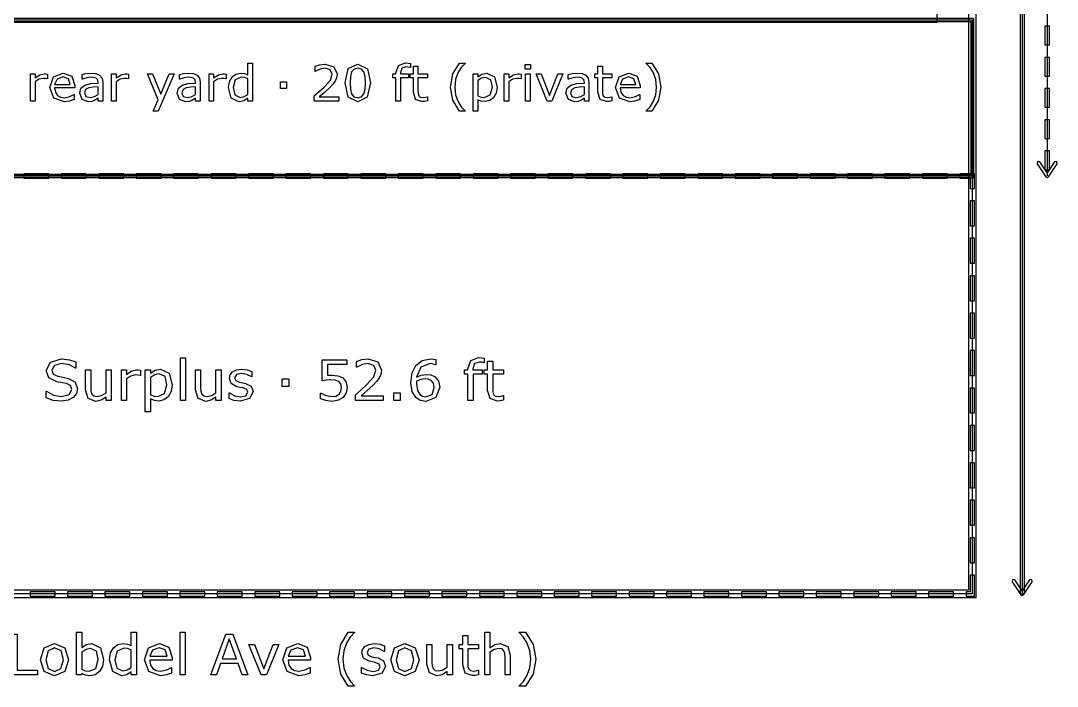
# Model space of a CAD drawing. Extents: x -1 to 182, y 89 to 480.
# Drawn here: x 23.68 to 67.63, y 341.36 to 369.59 of the extents above; entities that cross this region are included whole.
import ezdxf

# ---------------------------------------------------------------- set-up
doc = ezdxf.new("R2010")
doc.units = 0
doc.header["$MEASUREMENT"] = 0
doc.layers.add('Layer 1', color=7, linetype='Continuous')

msp = doc.modelspace()

# ---------------------------------------------------------------- linework, layer by layer
at = {"layer": 'Layer 1', "color": 7}
for points in [[(4.603848, 464.767334), (4.603848, 345.123108), (64.187733, 345.123108), (64.187733, 464.767334), (4.603848, 464.767334)], [(66.053249, 464.608688), (66.053249, 345.281755), (66.238251, 345.281755), (66.238251, 464.608688), (66.053249, 464.608688)], [(4.92114, 464.450042), (63.870439, 464.450042), (63.870439, 345.440402), (4.92114, 345.440402), (4.92114, 464.450042)], [(4.762494, 369.623391), (64.029086, 369.623391), (64.029086, 363.008816), (4.762494, 363.008816), (4.762494, 369.623391)], [(4.82864, 369.557245), (63.96294, 369.557245), (63.96294, 363.074962), (4.82864, 363.074962), (4.82864, 369.557245)], [(4.762494, 363.008816), (64.029086, 363.008816), (64.029086, 345.281755), (4.762494, 345.281755), (4.762494, 363.008816)], [(63.936585, 346.075504), (63.936585, 345.374256), (63.764503, 345.374256), (63.764503, 345.189254), (64.121587, 345.189254), (64.121587, 346.075504), (63.936585, 346.075504)]]:
    msp.add_lwpolyline(points, close=True, dxfattribs=at)
for points in [[(66.14575, 464.608688), (66.14575, 345.281755)], [(67.204082, 464.608688), (67.204082, 363.008816)], [(6.257491, 381.622127), (6.257491, 369.53089), (62.534089, 369.53089), (62.534089, 381.622127), (6.257491, 381.622127)], [(4.696348, 369.689537), (4.696348, 362.94267), (64.095232, 362.94267), (64.095232, 369.689537), (4.696348, 369.689537)], [(67.111581, 369.358808), (67.111581, 368.565059), (67.296583, 368.565059), (67.296583, 369.358808), (67.111581, 369.358808)], [(67.111581, 368.035893), (67.111581, 367.242144), (67.296583, 367.242144), (67.296583, 368.035893), (67.111581, 368.035893)], [(33.504373, 366.183812), (33.310068, 366.183812), (33.310068, 366.304734), (33.135404, 366.19208), (32.937999, 366.151774), (32.609339, 366.310936), (32.488416, 366.752253), (32.529758, 367.013735), (32.643444, 367.209071), (32.806742, 367.328962), (33.001046, 367.370303), (33.162275, 367.350671), (33.310068, 367.291759), (33.310068, 367.791987), (33.504373, 367.791987), (33.504373, 366.183812)], [(37.162026, 366.183812), (36.120231, 366.183812), (36.120231, 366.39982), (36.337271, 366.585854), (36.540876, 366.770856), (36.812695, 367.075745), (36.886074, 367.320693), (36.806493, 367.507762), (36.586352, 367.575974), (36.382747, 367.542901), (36.168806, 367.441616), (36.15846, 367.441616), (36.15846, 367.658656), (36.353797, 367.724802), (36.591509, 367.754774), (36.962544, 367.640053), (37.096902, 367.331028), (37.074174, 367.166696), (37.00906, 367.023038), (36.913977, 366.896945), (36.782718, 366.759486), (36.554308, 366.548648), (36.334167, 366.360546), (37.162024, 366.360546), (37.162026, 366.183812)], [(38.505611, 366.953791), (38.375388, 366.345044), (37.973344, 366.151774), (37.568201, 366.348142), (37.441079, 366.951722), (37.57027, 367.557371), (37.973344, 367.753739), (38.377455, 367.55427), (38.505611, 366.953791), (38.505611, 366.953791)], [(38.233794, 366.484569), (38.282369, 366.68094), (38.29581, 366.953791), (38.282369, 367.226642), (38.232759, 367.42301), (38.133541, 367.542901), (37.973344, 367.583207), (37.812115, 367.542901), (37.711862, 367.420944), (37.663287, 367.221475), (37.650878, 366.951722), (37.662255, 366.681972), (37.710832, 366.48767), (37.80695, 366.364678), (37.973346, 366.322305), (38.134578, 366.362612), (38.233797, 366.484569), (38.233794, 366.484569)], [(40.20163, 367.603879), (40.191285, 367.603879), (40.107568, 367.622479), (40.016618, 367.632825), (39.834717, 367.577016), (39.778906, 367.377544), (39.778906, 367.33827), (40.129272, 367.33827), (40.129272, 367.174972), (39.785108, 367.174972), (39.785108, 366.183812), (39.590806, 366.183812), (39.590806, 367.174964), (39.459546, 367.174964), (39.459546, 367.338262), (39.590806, 367.338262), (39.590806, 367.376502), (39.693123, 367.691729), (39.988712, 367.802316), (40.105502, 367.796125), (40.201619, 367.781653), (40.20163, 367.603879)], [(40.924066, 366.194147), (40.804175, 366.170387), (40.689455, 366.161074), (40.420736, 366.25616), (40.328754, 366.561049), (40.328754, 367.174964), (40.197495, 367.174964), (40.197495, 367.338262), (40.328754, 367.338262), (40.328754, 367.670025), (40.523056, 367.670025), (40.523056, 367.338262), (40.924066, 367.338262), (40.924066, 367.174964), (40.523056, 367.174964), (40.523056, 366.648899), (40.527184, 366.506273), (40.556121, 366.411189), (40.618134, 366.350211), (40.740091, 366.331611), (40.839309, 366.345052), (40.913723, 366.368811), (40.924069, 366.368811), (40.924066, 366.194147)], [(42.520864, 365.758), (42.284187, 365.758), (41.999966, 366.21585), (41.898681, 366.774991), (41.999966, 367.334129), (42.284187, 367.791982), (42.520864, 367.791982), (42.520864, 367.781637), (42.36067, 367.606972), (42.22011, 367.377528), (42.118822, 367.097444), (42.080582, 366.774983), (42.11779, 366.451488), (42.22011, 366.172435), (42.361702, 365.942991), (42.520864, 365.768327), (42.520864, 365.758)], [(45.294853, 367.531542), (45.075744, 367.531542), (45.075744, 367.73308), (45.294853, 367.73308), (45.294853, 367.531542)], [(48.748902, 366.194147), (48.629011, 366.170387), (48.514291, 366.161074), (48.245572, 366.25616), (48.15359, 366.561049), (48.15359, 367.174964), (48.02233, 367.174964), (48.02233, 367.338262), (48.15359, 367.338262), (48.15359, 367.670025), (48.347892, 367.670025), (48.347892, 367.338262), (48.748902, 367.338262), (48.748902, 367.174964), (48.347892, 367.174964), (48.347892, 366.648899), (48.352019, 366.506273), (48.380957, 366.411189), (48.44297, 366.350211), (48.564924, 366.331611), (48.664143, 366.345052), (48.738557, 366.368811), (48.748902, 366.368811), (48.748902, 366.194147)], [(50.827326, 366.774991), (50.726038, 366.21585), (50.441818, 365.758), (50.20514, 365.758), (50.20514, 365.768345), (50.364305, 365.94301), (50.505897, 366.172453), (50.607182, 366.451506), (50.645425, 366.775002), (50.607182, 367.097462), (50.505897, 367.377547), (50.364305, 367.606991), (50.20514, 367.781655), (50.20514, 367.792), (50.441818, 367.792), (50.726038, 367.334147), (50.827326, 366.775009), (50.827326, 366.774991)], [(24.819642, 367.126389), (24.809308, 367.126389), (24.724559, 367.140862), (24.628441, 367.146021), (24.454808, 367.105714), (24.293578, 367.003395), (24.293578, 366.183812), (24.099275, 366.183812), (24.099275, 367.338262), (24.293578, 367.338262), (24.293578, 367.16773), (24.497183, 367.298987), (24.67805, 367.338262), (24.75143, 367.335166), (24.819643, 367.325879), (24.819642, 367.126389)], [(25.968925, 366.740884), (25.118332, 366.740884), (25.150371, 366.554847), (25.238221, 366.425657), (25.365345, 366.351243), (25.528642, 366.326451), (25.76532, 366.37296), (25.935852, 366.465979), (25.946187, 366.465979), (25.946187, 366.254106), (25.745682, 366.18486), (25.530709, 366.156954), (25.082158, 366.311984), (24.920928, 366.754332), (25.074923, 367.203917), (25.482133, 367.370316), (25.8418, 367.233889), (25.968924, 366.846317), (25.968925, 366.740884)], [(25.779789, 366.889712), (25.702275, 367.126389), (25.471798, 367.210106), (25.222718, 367.118121), (25.118332, 366.889712), (25.779789, 366.889712)], [(27.160583, 366.183812), (26.967313, 366.183812), (26.967313, 366.306801), (26.897032, 366.257191), (26.812283, 366.207582), (26.700663, 366.16831), (26.552867, 366.151774), (26.288285, 366.255125), (26.179764, 366.518676), (26.235575, 366.730549), (26.396805, 366.858705), (26.650019, 366.92175), (26.967313, 366.946541), (26.967313, 366.976513), (26.943553, 367.086069), (26.877407, 367.154281), (26.778189, 367.18632), (26.657266, 367.194575), (26.486735, 367.173911), (26.292432, 367.116033), (26.282098, 367.116033), (26.282098, 367.313436), (26.446428, 367.347543), (26.658302, 367.366143), (26.870175, 367.34548), (27.027271, 367.277265), (27.126489, 367.154276), (27.160597, 366.967208), (27.160583, 366.183812)], [(28.255088, 367.126389), (28.244743, 367.126389), (28.159995, 367.140862), (28.063877, 367.146021), (27.890244, 367.105714), (27.729013, 367.003395), (27.729013, 366.183812), (27.534711, 366.183812), (27.534711, 367.338262), (27.729013, 367.338262), (27.729013, 367.16773), (27.93262, 367.298987), (28.113486, 367.338262), (28.186866, 367.335166), (28.255081, 367.325879), (28.255088, 367.126389)], [(30.180549, 367.338262), (29.506688, 365.758), (29.29895, 365.758), (29.513924, 366.239623), (29.054005, 367.338262), (29.264843, 367.338262), (29.619345, 366.482502), (29.976944, 367.338262), (30.180549, 367.338262)], [(31.290557, 366.183812), (31.097287, 366.183812), (31.097287, 366.306801), (31.027008, 366.257191), (30.94226, 366.207582), (30.830637, 366.16831), (30.682844, 366.151774), (30.418261, 366.255125), (30.309739, 366.518676), (30.365551, 366.730549), (30.52678, 366.858705), (30.779993, 366.92175), (31.097287, 366.946541), (31.097287, 366.976513), (31.073527, 367.086069), (31.007381, 367.154281), (30.908163, 367.18632), (30.78724, 367.194575), (30.616709, 367.173911), (30.422404, 367.116033), (30.412059, 367.116033), (30.412059, 367.313436), (30.576389, 367.347543), (30.788262, 367.366143), (31.000137, 367.34548), (31.157233, 367.277265), (31.256452, 367.154276), (31.290557, 366.967208), (31.290557, 366.183812)], [(32.385062, 367.126389), (32.374717, 367.126389), (32.289969, 367.140862), (32.193848, 367.146021), (32.020216, 367.105714), (31.858987, 367.003395), (31.858987, 366.183812), (31.664682, 366.183812), (31.664682, 367.338262), (31.858987, 367.338262), (31.858987, 367.16773), (32.062591, 367.298987), (32.243458, 367.338262), (32.31684, 367.335166), (32.385052, 367.325879), (32.385062, 367.126389)], [(33.310068, 366.468032), (33.310068, 367.130524), (33.169509, 367.179099), (33.034119, 367.19254), (32.77987, 367.078851), (32.68892, 366.756391), (32.759199, 366.443233), (32.98451, 366.336781), (33.15194, 366.372952), (33.310068, 366.468038), (33.310068, 366.468032)], [(34.94821, 366.711943), (34.701198, 366.711943), (34.701198, 367.004432), (34.94821, 367.004432), (34.94821, 366.711943)], [(43.879953, 366.774991), (43.839646, 366.517642), (43.725958, 366.321271), (43.564729, 366.202415), (43.369392, 366.161074), (43.206094, 366.180706), (43.058298, 366.241684), (43.058298, 365.757995), (42.863996, 365.757995), (42.863996, 367.338256), (43.058298, 367.338256), (43.058298, 367.217334), (43.231931, 367.325855), (43.438636, 367.370297), (43.763166, 367.212167), (43.879953, 366.774986), (43.879953, 366.774991)], [(43.679449, 366.769832), (43.608136, 367.081958), (43.389027, 367.185312), (43.220564, 367.149138), (43.058298, 367.054052), (43.058298, 366.399831), (43.199893, 366.349187), (43.335285, 366.335746), (43.588499, 366.445299), (43.679449, 366.769826), (43.679449, 366.769832)], [(44.903146, 367.1264), (44.8928, 367.1264), (44.808052, 367.140872), (44.711931, 367.146032), (44.538299, 367.105725), (44.37707, 367.003405), (44.37707, 366.183812), (44.182765, 366.183812), (44.182765, 367.338262), (44.37707, 367.338262), (44.37707, 367.16773), (44.580674, 367.298987), (44.761541, 367.338262), (44.834923, 367.335166), (44.903135, 367.325879), (44.903146, 367.1264)], [(45.282449, 366.183812), (45.088147, 366.183812), (45.088147, 367.338262), (45.282449, 367.338262), (45.282449, 366.183812)], [(46.665311, 367.338262), (46.198155, 366.183812), (46.002819, 366.183812), (45.538764, 367.338262), (45.749605, 367.338262), (46.107205, 366.419458), (46.461706, 367.338262), (46.665311, 367.338262)], [(47.775318, 366.183812), (47.582048, 366.183812), (47.582048, 366.306801), (47.51177, 366.257191), (47.427019, 366.207582), (47.315399, 366.16831), (47.167603, 366.151774), (46.90302, 366.255125), (46.794501, 366.518676), (46.850312, 366.730549), (47.011541, 366.858705), (47.264755, 366.92175), (47.582048, 366.946541), (47.582048, 366.976513), (47.558289, 367.086069), (47.492143, 367.154281), (47.392925, 367.18632), (47.272002, 367.194575), (47.101468, 367.173911), (46.907166, 367.116033), (46.896821, 367.116033), (46.896821, 367.313436), (47.061151, 367.347543), (47.273023, 367.366143), (47.484896, 367.34548), (47.641992, 367.277265), (47.741211, 367.154276), (47.775318, 366.967208), (47.775318, 366.183812)], [(49.94986, 366.740884), (49.099268, 366.740884), (49.131306, 366.554847), (49.219156, 366.425657), (49.34628, 366.351243), (49.509578, 366.326451), (49.746255, 366.37296), (49.916787, 366.465979), (49.927132, 366.465979), (49.927132, 366.254106), (49.726629, 366.18486), (49.511655, 366.156954), (49.063105, 366.311984), (48.901873, 366.754332), (49.055868, 367.203917), (49.46308, 367.370316), (49.822746, 367.233889), (49.949871, 366.846317), (49.94986, 366.740884)], [(49.760725, 366.889712), (49.683211, 367.126389), (49.452732, 367.210106), (49.203654, 367.118121), (49.099268, 366.889712), (49.760725, 366.889712)], [(26.967313, 366.468032), (26.967313, 366.789458), (26.757506, 366.773954), (26.567337, 366.743982), (26.431945, 366.669568), (26.380269, 366.532109), (26.440213, 366.382247), (26.623148, 366.332637), (26.810217, 366.371912), (26.967313, 366.46803), (26.967313, 366.468032)], [(31.097287, 366.468032), (31.097287, 366.789458), (30.88748, 366.773954), (30.697311, 366.743982), (30.561921, 366.669568), (30.510243, 366.532109), (30.57019, 366.382247), (30.753122, 366.332637), (30.94019, 366.371912), (31.097287, 366.46803), (31.097287, 366.468032)], [(47.582048, 366.468032), (47.582048, 366.789458), (47.372242, 366.773954), (47.182073, 366.743982), (47.046681, 366.669568), (46.995005, 366.532109), (47.054949, 366.382247), (47.237884, 366.332637), (47.424952, 366.371912), (47.582048, 366.46803), (47.582048, 366.468032)], [(67.111581, 366.712978), (67.111581, 365.919229), (67.296583, 365.919229), (67.296583, 366.712978), (67.111581, 366.712978)], [(67.111581, 365.390063), (67.111581, 364.596314), (67.296583, 364.596314), (67.296583, 365.390063), (67.111581, 365.390063)], [(67.111581, 364.067148), (67.111581, 363.273399), (67.296583, 363.273399), (67.296583, 364.067148), (67.111581, 364.067148)], [(66.795322, 363.622215), (66.77569, 363.526097), (67.14621, 362.97006), (67.204087, 362.939004), (67.261965, 362.97006), (67.632484, 363.526097), (67.612852, 363.622215), (67.516734, 363.603085), (67.204082, 363.13439), (66.89144, 363.603093), (66.795322, 363.622223), (66.795322, 363.622215)], [(23.81247, 363.101317), (23.81247, 362.916315), (24.870802, 362.916315), (24.870802, 363.101317), (23.81247, 363.101317)], [(25.399968, 363.101317), (25.399968, 362.916315), (26.4583, 362.916315), (26.4583, 363.101317), (25.399968, 363.101317)], [(26.987466, 363.101317), (26.987466, 362.916315), (28.045798, 362.916315), (28.045798, 363.101317), (26.987466, 363.101317)], [(28.574964, 363.101317), (28.574964, 362.916315), (29.633296, 362.916315), (29.633296, 363.101317), (28.574964, 363.101317)], [(30.162462, 363.101317), (30.162462, 362.916315), (31.220794, 362.916315), (31.220794, 363.101317), (30.162462, 363.101317)], [(31.74996, 363.101317), (31.74996, 362.916315), (32.808292, 362.916315), (32.808292, 363.101317), (31.74996, 363.101317)], [(33.337458, 363.101317), (33.337458, 362.916315), (34.39579, 362.916315), (34.39579, 363.101317), (33.337458, 363.101317)], [(34.924956, 363.101317), (34.924956, 362.916315), (35.983288, 362.916315), (35.983288, 363.101317), (34.924956, 363.101317)], [(36.512454, 363.101317), (36.512454, 362.916315), (37.570786, 362.916315), (37.570786, 363.101317), (36.512454, 363.101317)], [(38.099952, 363.101317), (38.099952, 362.916315), (39.158284, 362.916315), (39.158284, 363.101317), (38.099952, 363.101317)], [(39.68745, 363.101317), (39.68745, 362.916315), (40.745782, 362.916315), (40.745782, 363.101317), (39.68745, 363.101317)], [(41.274948, 363.101317), (41.274948, 362.916315), (42.33328, 362.916315), (42.33328, 363.101317), (41.274948, 363.101317)], [(42.862446, 363.101317), (42.862446, 362.916315), (43.920778, 362.916315), (43.920778, 363.101317), (42.862446, 363.101317)], [(44.449944, 363.101317), (44.449944, 362.916315), (45.508276, 362.916315), (45.508276, 363.101317), (44.449944, 363.101317)], [(46.037442, 363.101317), (46.037442, 362.916315), (47.095774, 362.916315), (47.095774, 363.101317), (46.037442, 363.101317)], [(47.62494, 363.101317), (47.62494, 362.916315), (48.683272, 362.916315), (48.683272, 363.101317), (47.62494, 363.101317)], [(49.212438, 363.101317), (49.212438, 362.916315), (50.27077, 362.916315), (50.27077, 363.101317), (49.212438, 363.101317)], [(50.799936, 363.101317), (50.799936, 362.916315), (51.858268, 362.916315), (51.858268, 363.101317), (50.799936, 363.101317)], [(52.387434, 363.101317), (52.387434, 362.916315), (53.445766, 362.916315), (53.445766, 363.101317), (52.387434, 363.101317)], [(53.974932, 363.101317), (53.974932, 362.916315), (55.033264, 362.916315), (55.033264, 363.101317), (53.974932, 363.101317)], [(55.56243, 363.101317), (55.56243, 362.916315), (56.620762, 362.916315), (56.620762, 363.101317), (55.56243, 363.101317)], [(57.149928, 363.101317), (57.149928, 362.916315), (58.20826, 362.916315), (58.20826, 363.101317), (57.149928, 363.101317)], [(58.737426, 363.101317), (58.737426, 362.916315), (59.795758, 362.916315), (59.795758, 363.101317), (58.737426, 363.101317)], [(60.324924, 363.101317), (60.324924, 362.916315), (61.383256, 362.916315), (61.383256, 363.101317), (60.324924, 363.101317)], [(61.912422, 363.101317), (61.912422, 362.916315), (62.970754, 362.916315), (62.970754, 363.101317), (61.912422, 363.101317)], [(63.49992, 363.101317), (63.49992, 362.916315), (63.936585, 362.916315), (63.936585, 362.47965), (64.121587, 362.47965), (64.121587, 363.101317), (63.49992, 363.101317)], [(63.936585, 361.950484), (63.936585, 360.892152), (64.121587, 360.892152), (64.121587, 361.950484), (63.936585, 361.950484)], [(63.936585, 360.362986), (63.936585, 359.304654), (64.121587, 359.304654), (64.121587, 360.362986), (63.936585, 360.362986)], [(63.936585, 358.775488), (63.936585, 357.717156), (64.121587, 357.717156), (64.121587, 358.775488), (63.936585, 358.775488)], [(63.936585, 357.18799), (63.936585, 356.129658), (64.121587, 356.129658), (64.121587, 357.18799), (63.936585, 357.18799)], [(63.936585, 355.600492), (63.936585, 354.54216), (64.121587, 354.54216), (64.121587, 355.600492), (63.936585, 355.600492)], [(26.088168, 353.977984), (26.040496, 353.777997), (25.909109, 353.610563), (25.691681, 353.494292), (25.394025, 353.452435), (25.056837, 353.487315), (24.753367, 353.590799), (24.753367, 353.879152), (24.769645, 353.879152), (25.073114, 353.710557), (25.39635, 353.651259), (25.728887, 353.731488), (25.848647, 353.945427), (25.791674, 354.115184), (25.620754, 354.200062), (25.431231, 354.238432), (25.216128, 354.276802), (24.874289, 354.443071), (24.763831, 354.751191), (24.94754, 355.106984), (25.41379, 355.246509), (25.748653, 355.211626), (26.018404, 355.125587), (26.018404, 354.853511), (26.002127, 354.853511), (25.741678, 354.991874), (25.412629, 355.047683), (25.114973, 354.970946), (25.003352, 354.773284), (25.059162, 354.603525), (25.255662, 354.509346), (25.467276, 354.469812), (25.69982, 354.422143), (25.9905, 354.267499), (26.088168, 353.977984), (26.088168, 353.977984)], [(30.668115, 353.483828), (30.449524, 353.483828), (30.449524, 355.293017), (30.668115, 355.293017), (30.668115, 353.483828)], [(37.518851, 354.033793), (37.474668, 353.802412), (37.353746, 353.616379), (37.153758, 353.490805), (36.886334, 353.447784), (36.613093, 353.478015), (36.391016, 353.548939), (36.391016, 353.794274), (36.407288, 353.794274), (36.630529, 353.690793), (36.881677, 353.648933), (37.040969, 353.67219), (37.179333, 353.753581), (37.256072, 353.873342), (37.282814, 354.03496), (37.251421, 354.186113), (37.166543, 354.284943), (37.018876, 354.346567), (36.825866, 354.365167), (36.628204, 354.351224), (36.465424, 354.323318), (36.465424, 355.215124), (37.50722, 355.215124), (37.50722, 355.011647), (36.689828, 355.011647), (36.689828, 354.551211), (36.792147, 354.558196), (36.882838, 354.560578), (37.129335, 354.536157), (37.323509, 354.45244), (37.467686, 354.287335), (37.518846, 354.033862), (37.518851, 354.033793)], [(39.046662, 353.483828), (37.874644, 353.483828), (37.874644, 353.726837), (38.118814, 353.936125), (38.347869, 354.144251), (38.653663, 354.487254), (38.736219, 354.762817), (38.646689, 354.973269), (38.399029, 355.050009), (38.169974, 355.012803), (37.929291, 354.898855), (37.917675, 354.898855), (37.917675, 355.143028), (38.137428, 355.217442), (38.404852, 355.25116), (38.822269, 355.122097), (38.973423, 354.774445), (38.947837, 354.589573), (38.874585, 354.427955), (38.767617, 354.286105), (38.61995, 354.131461), (38.36299, 353.894268), (38.115332, 353.682652), (39.046667, 353.682652), (39.046662, 353.483828)], [(41.452327, 354.045421), (41.277919, 353.614053), (40.852364, 353.447784), (40.619822, 353.487315), (40.43495, 353.60475), (40.280306, 353.860549), (40.226821, 354.244245), (40.275655, 354.652359), (40.433786, 354.96862), (40.697723, 355.173257), (41.074444, 355.247671), (41.189554, 355.24185), (41.283732, 355.220921), (41.283732, 354.998841), (41.272117, 354.998841), (41.173285, 355.031398), (41.039572, 355.04767), (40.640761, 354.890703), (40.467515, 354.468638), (40.659364, 354.558167), (40.879119, 354.58956), (41.073291, 354.568632), (41.246537, 354.487241), (41.400016, 354.308181), (41.452338, 354.045408), (41.452327, 354.045421)], [(43.332443, 355.081393), (43.320828, 355.081393), (43.226647, 355.102322), (43.12433, 355.113937), (42.919691, 355.051152), (42.856903, 354.826745), (42.856903, 354.782563), (43.251066, 354.782563), (43.251066, 354.598855), (42.86388, 354.598855), (42.86388, 353.483828), (42.64529, 353.483828), (42.64529, 354.598876), (42.497623, 354.598876), (42.497623, 354.782584), (42.64529, 354.782584), (42.64529, 354.825605), (42.760399, 355.180234), (43.092935, 355.304646), (43.224324, 355.297661), (43.332457, 355.281389), (43.332443, 355.081393)], [(44.145181, 353.495446), (44.010308, 353.468702), (43.881247, 353.458224), (43.578939, 353.565195), (43.475456, 353.908195), (43.475456, 354.598852), (43.327792, 354.598852), (43.327792, 354.78256), (43.475456, 354.78256), (43.475456, 355.155794), (43.694049, 355.155794), (43.694049, 354.78256), (44.145181, 354.78256), (44.145181, 354.598852), (43.694049, 354.598852), (43.694049, 354.007028), (43.698706, 353.846571), (43.731262, 353.739603), (43.801025, 353.671002), (43.938227, 353.650073), (44.049847, 353.665181), (44.133564, 353.691923), (44.145179, 353.691923), (44.145181, 353.495446)], [(27.517148, 353.483828), (27.298557, 353.483828), (27.298557, 353.628005), (27.086944, 353.494292), (26.863702, 353.447784), (26.545118, 353.572193), (26.43117, 353.939615), (26.43117, 354.782584), (26.64976, 354.782584), (26.64976, 354.043096), (26.659074, 353.873339), (26.698605, 353.753578), (26.779996, 353.679164), (26.925337, 353.655907), (27.110209, 353.70009), (27.298568, 353.812874), (27.298568, 354.782581), (27.517159, 354.782581), (27.517148, 353.483828)], [(28.75777, 354.544226), (28.746128, 354.544226), (28.650786, 354.560498), (28.542653, 354.566319), (28.347317, 354.520972), (28.165932, 354.405863), (28.165932, 353.483828), (27.947341, 353.483828), (27.947341, 354.782584), (28.165932, 354.782584), (28.165932, 354.590735), (28.394987, 354.738401), (28.598464, 354.782584), (28.681017, 354.779091), (28.757756, 354.768614), (28.75777, 354.544226)], [(30.106521, 354.148902), (30.061177, 353.859385), (29.933278, 353.638469), (29.751893, 353.504757), (29.532141, 353.458248), (29.34843, 353.480341), (29.182161, 353.548939), (29.182161, 353.004787), (28.96357, 353.004787), (28.96357, 354.782584), (29.182161, 354.782584), (29.182161, 354.646546), (29.377497, 354.768632), (29.610042, 354.818628), (29.975135, 354.640733), (30.106521, 354.148902), (30.106521, 354.148902)], [(32.177322, 353.483828), (31.958732, 353.483828), (31.958732, 353.628005), (31.747118, 353.494292), (31.523876, 353.447784), (31.205292, 353.572193), (31.091344, 353.939615), (31.091344, 354.782584), (31.309935, 354.782584), (31.309935, 354.043096), (31.319248, 353.873339), (31.358779, 353.753578), (31.44017, 353.679164), (31.585511, 353.655907), (31.770383, 353.70009), (31.958742, 353.812874), (31.958742, 354.782581), (32.177333, 354.782581), (32.177322, 353.483828)], [(33.535379, 353.858224), (33.387713, 353.566381), (32.986576, 353.452435), (32.721477, 353.486154), (32.520325, 353.561729), (32.520325, 353.807064), (32.53194, 353.807064), (32.762157, 353.682652), (33.005166, 353.637307), (33.230733, 353.683816), (33.312124, 353.830318), (33.267939, 353.946589), (33.098182, 354.014029), (32.976098, 354.03845), (32.84006, 354.068681), (32.597052, 354.201232), (32.526125, 354.417496), (32.558682, 354.56865), (32.659837, 354.695385), (32.824945, 354.781428), (33.050512, 354.813982), (33.28538, 354.784915), (33.484206, 354.716314), (33.484206, 354.482608), (33.472591, 354.482608), (33.269116, 354.586091), (33.034246, 354.62911), (32.831935, 354.582602), (32.74938, 354.446564), (32.799378, 354.325641), (32.957506, 354.259366), (33.092383, 354.23146), (33.217956, 354.205875), (33.452827, 354.086117), (33.535379, 353.858224), (33.535379, 353.858224)], [(29.880956, 354.143082), (29.800727, 354.494223), (29.554231, 354.610494), (29.364707, 354.569798), (29.182161, 354.46283), (29.182161, 353.726829), (29.341453, 353.669856), (29.493771, 353.654749), (29.778637, 353.777997), (29.880956, 354.143089), (29.880956, 354.143082)], [(35.042262, 354.077978), (34.764373, 354.077978), (34.764373, 354.407027), (35.042262, 354.407027), (35.042262, 354.077978)], [(41.216295, 354.036108), (41.183738, 354.215167), (41.079096, 354.338415), (40.960496, 354.387249), (40.824458, 354.398864), (40.64075, 354.375608), (40.466343, 354.303517), (40.46285, 354.253521), (40.461792, 354.194223), (40.498997, 353.903544), (40.603643, 353.736111), (40.718752, 353.660535), (40.85479, 353.637278), (41.119889, 353.739598), (41.216396, 354.036089), (41.216295, 354.036108)], [(63.936585, 354.012994), (63.936585, 352.954662), (64.121587, 352.954662), (64.121587, 354.012994), (63.936585, 354.012994)], [(39.773363, 353.483828), (39.495471, 353.483828), (39.495471, 353.815202), (39.773363, 353.815202), (39.773363, 353.483828)], [(63.936585, 352.425496), (63.936585, 351.367164), (64.121587, 351.367164), (64.121587, 352.425496), (63.936585, 352.425496)], [(63.936585, 350.837998), (63.936585, 349.779666), (64.121587, 349.779666), (64.121587, 350.837998), (63.936585, 350.837998)], [(63.936585, 349.2505), (63.936585, 348.192168), (64.121587, 348.192168), (64.121587, 349.2505), (63.936585, 349.2505)], [(63.936585, 347.663002), (63.936585, 346.60467), (64.121587, 346.60467), (64.121587, 347.663002), (63.936585, 347.663002)], [(65.73699, 345.895154), (65.717358, 345.799036), (66.087878, 345.242999), (66.145755, 345.211943), (66.203633, 345.242999), (66.574152, 345.799036), (66.55452, 345.895154), (66.458402, 345.876024), (66.14575, 345.407329), (65.833108, 345.876032), (65.73699, 345.895162), (65.73699, 345.895154)], [(24.077053, 345.374256), (24.077053, 345.189254), (25.135385, 345.189254), (25.135385, 345.374256), (24.077053, 345.374256)], [(25.664551, 345.374256), (25.664551, 345.189254), (26.722883, 345.189254), (26.722883, 345.374256), (25.664551, 345.374256)], [(27.252049, 345.374256), (27.252049, 345.189254), (28.310381, 345.189254), (28.310381, 345.374256), (27.252049, 345.374256)], [(28.839547, 345.374256), (28.839547, 345.189254), (29.897879, 345.189254), (29.897879, 345.374256), (28.839547, 345.374256)], [(30.427045, 345.374256), (30.427045, 345.189254), (31.485377, 345.189254), (31.485377, 345.374256), (30.427045, 345.374256)], [(32.014543, 345.374256), (32.014543, 345.189254), (33.072875, 345.189254), (33.072875, 345.374256), (32.014543, 345.374256)], [(33.602041, 345.374256), (33.602041, 345.189254), (34.660373, 345.189254), (34.660373, 345.374256), (33.602041, 345.374256)], [(35.189539, 345.374256), (35.189539, 345.189254), (36.247871, 345.189254), (36.247871, 345.374256), (35.189539, 345.374256)], [(36.777037, 345.374256), (36.777037, 345.189254), (37.835369, 345.189254), (37.835369, 345.374256), (36.777037, 345.374256)], [(38.364535, 345.374256), (38.364535, 345.189254), (39.422867, 345.189254), (39.422867, 345.374256), (38.364535, 345.374256)], [(39.952033, 345.374256), (39.952033, 345.189254), (41.010365, 345.189254), (41.010365, 345.374256), (39.952033, 345.374256)], [(41.539531, 345.374256), (41.539531, 345.189254), (42.597863, 345.189254), (42.597863, 345.374256), (41.539531, 345.374256)], [(43.127029, 345.374256), (43.127029, 345.189254), (44.185361, 345.189254), (44.185361, 345.374256), (43.127029, 345.374256)], [(44.714527, 345.374256), (44.714527, 345.189254), (45.772859, 345.189254), (45.772859, 345.374256), (44.714527, 345.374256)], [(46.302025, 345.374256), (46.302025, 345.189254), (47.360357, 345.189254), (47.360357, 345.374256), (46.302025, 345.374256)], [(47.889523, 345.374256), (47.889523, 345.189254), (48.947855, 345.189254), (48.947855, 345.374256), (47.889523, 345.374256)], [(49.477021, 345.374256), (49.477021, 345.189254), (50.535353, 345.189254), (50.535353, 345.374256), (49.477021, 345.374256)], [(51.064519, 345.374256), (51.064519, 345.189254), (52.122851, 345.189254), (52.122851, 345.374256), (51.064519, 345.374256)], [(52.652017, 345.374256), (52.652017, 345.189254), (53.710349, 345.189254), (53.710349, 345.374256), (52.652017, 345.374256)], [(54.239515, 345.374256), (54.239515, 345.189254), (55.297847, 345.189254), (55.297847, 345.374256), (54.239515, 345.374256)], [(55.827013, 345.374256), (55.827013, 345.189254), (56.885345, 345.189254), (56.885345, 345.374256), (55.827013, 345.374256)], [(57.414511, 345.374256), (57.414511, 345.189254), (58.472843, 345.189254), (58.472843, 345.374256), (57.414511, 345.374256)], [(59.002009, 345.374256), (59.002009, 345.189254), (60.060341, 345.189254), (60.060341, 345.374256), (59.002009, 345.374256)], [(60.589507, 345.374256), (60.589507, 345.189254), (61.647839, 345.189254), (61.647839, 345.374256), (60.589507, 345.374256)], [(62.177005, 345.374256), (62.177005, 345.189254), (63.235337, 345.189254), (63.235337, 345.374256), (62.177005, 345.374256)], [(24.392925, 341.842176), (23.297644, 341.842176), (23.297644, 343.573464), (23.527862, 343.573464), (23.527862, 342.046815), (24.392925, 342.046815), (24.392925, 341.842176)], [(27.193912, 342.501451), (27.147404, 342.208446), (27.024156, 341.989856), (26.842773, 341.851492), (26.625344, 341.806145), (26.432333, 341.832886), (26.269552, 341.902652), (26.2556, 341.842176), (26.050961, 341.842176), (26.050961, 343.651365), (26.269552, 343.651365), (26.269552, 343.004894), (26.464888, 343.128142), (26.697433, 343.176976), (27.0602, 343.000243), (27.193912, 342.501437), (27.193912, 342.501451)], [(28.588013, 341.842176), (28.36942, 341.842176), (28.36942, 341.978214), (28.172922, 341.851479), (27.950842, 341.806132), (27.581098, 341.985191), (27.44506, 342.48167), (27.491568, 342.775839), (27.619467, 342.995594), (27.803178, 343.130468), (28.021769, 343.176976), (28.203153, 343.154883), (28.36942, 343.088608), (28.36942, 343.651363), (28.588013, 343.651363), (28.588013, 341.842176)], [(30.65765, 341.842176), (30.43906, 341.842176), (30.43906, 343.651365), (30.65765, 343.651365), (30.65765, 341.842176)], [(33.309812, 341.842176), (33.064477, 341.842176), (32.894721, 342.324704), (32.14593, 342.324704), (31.976173, 341.842176), (31.742467, 341.842176), (32.372661, 343.573464), (32.679617, 343.573464), (33.309812, 341.842176)], [(32.823794, 342.522366), (32.520325, 343.372312), (32.215692, 342.522366), (32.823794, 342.522366)], [(37.836274, 341.363135), (37.570011, 341.363135), (37.250262, 341.87822), (37.136317, 342.50725), (37.250262, 343.136281), (37.570011, 343.651365), (37.836274, 343.651365), (37.836274, 343.63975), (37.656053, 343.44325), (37.497922, 343.185125), (37.383977, 342.870031), (37.340956, 342.507261), (37.382813, 342.14333), (37.497922, 341.829397), (37.657215, 341.571272), (37.836274, 341.374774), (37.836274, 341.363135)], [(43.089434, 341.853791), (42.954558, 341.827047), (42.825497, 341.816596), (42.52319, 341.923567), (42.419709, 342.266567), (42.419709, 342.957224), (42.272042, 342.957224), (42.272042, 343.140932), (42.419709, 343.140932), (42.419709, 343.514166), (42.638299, 343.514166), (42.638299, 343.140932), (43.089434, 343.140932), (43.089434, 342.957224), (42.638299, 342.957224), (42.638299, 342.365399), (42.642956, 342.204943), (42.675513, 342.097975), (42.745275, 342.029374), (42.882475, 342.008445), (42.994097, 342.023553), (43.077811, 342.050294), (43.089426, 342.050294), (43.089434, 341.853791)], [(44.43935, 341.842176), (44.22076, 341.842176), (44.22076, 342.581664), (44.210309, 342.749095), (44.171939, 342.872343), (44.088222, 342.944434), (43.946371, 342.968855), (43.759173, 342.924672), (43.571976, 342.811889), (43.571976, 341.842176), (43.353385, 341.842176), (43.353385, 343.651365), (43.571976, 343.651365), (43.571976, 342.996755), (43.783592, 343.129306), (44.007995, 343.176976), (44.328905, 343.050241), (44.439363, 342.685148), (44.43935, 341.842176)], [(45.516028, 342.50725), (45.40208, 341.87822), (45.082334, 341.363135), (44.816071, 341.363135), (44.816071, 341.37475), (44.995131, 341.571248), (45.154423, 341.829373), (45.268368, 342.143306), (45.311389, 342.507237), (45.268368, 342.870007), (45.154423, 343.185101), (44.995131, 343.443226), (44.816071, 343.639726), (44.816071, 343.651342), (45.082334, 343.651342), (45.40208, 343.136257), (45.516028, 342.507227), (45.516028, 342.50725)], [(25.71261, 342.490973), (25.549829, 341.989842), (25.11381, 341.806132), (24.675465, 341.989842), (24.513848, 342.490973), (24.675465, 342.992104), (25.11381, 343.176976), (25.549829, 342.992104), (25.71261, 342.490973), (25.71261, 342.490973)], [(25.487043, 342.490973), (25.388212, 342.865369), (25.11381, 342.988617), (24.837083, 342.865369), (24.739415, 342.490973), (24.838246, 342.120065), (25.11381, 341.994491), (25.387049, 342.118903), (25.487043, 342.490973), (25.487043, 342.490973)], [(26.968345, 342.49563), (26.891608, 342.847933), (26.643947, 342.968855), (26.450936, 342.926998), (26.269552, 342.821191), (26.269552, 342.077052), (26.428845, 342.018915), (26.581162, 342.002643), (26.864864, 342.12124), (26.968345, 342.495635), (26.968345, 342.49563)], [(28.36942, 342.161925), (28.36942, 342.907226), (28.211292, 342.961873), (28.058974, 342.97698), (27.772947, 342.849081), (27.670627, 342.486314), (27.749693, 342.134011), (28.003166, 342.01425), (28.191525, 342.054946), (28.36942, 342.161917), (28.36942, 342.161925)], [(30.10536, 342.468881), (29.148442, 342.468881), (29.184487, 342.259593), (29.283319, 342.114252), (29.426331, 342.030535), (29.610042, 342.002632), (29.876305, 342.054954), (30.068151, 342.159599), (30.079767, 342.159599), (30.079767, 341.921241), (29.854199, 341.843338), (29.612354, 341.811945), (29.107734, 341.986353), (28.926351, 342.483996), (29.099595, 342.989778), (29.557707, 343.176976), (29.962331, 343.023497), (30.105346, 342.587477), (30.10536, 342.468881)], [(29.892582, 342.636311), (29.805378, 342.902574), (29.546092, 342.996755), (29.265878, 342.893274), (29.148442, 342.636311), (29.892582, 342.636311)], [(34.620193, 343.140932), (34.094647, 341.842176), (33.874892, 341.842176), (33.352833, 343.140932), (33.590026, 343.140932), (33.992327, 342.107275), (34.391139, 343.140932), (34.620193, 343.140932)], [(35.972435, 342.468881), (35.01552, 342.468881), (35.051564, 342.259593), (35.150394, 342.114252), (35.293409, 342.030535), (35.477117, 342.002632), (35.74338, 342.054954), (35.935229, 342.159599), (35.946844, 342.159599), (35.946844, 341.921241), (35.721279, 341.843338), (35.479432, 341.811945), (34.974814, 341.986353), (34.793429, 342.483996), (34.966673, 342.989778), (35.424785, 343.176976), (35.829412, 343.023497), (35.972424, 342.587477), (35.972435, 342.468881)], [(35.75966, 342.636311), (35.672456, 342.902574), (35.413167, 342.996755), (35.132953, 342.893274), (35.01552, 342.636311), (35.75966, 342.636311)], [(39.150145, 342.216572), (39.002479, 341.924729), (38.601342, 341.810783), (38.336243, 341.844502), (38.135091, 341.920077), (38.135091, 342.165412), (38.146706, 342.165412), (38.376923, 342.041), (38.619932, 341.995655), (38.845499, 342.042164), (38.92689, 342.188666), (38.882708, 342.304937), (38.712948, 342.372377), (38.590865, 342.396798), (38.454827, 342.427029), (38.211818, 342.55958), (38.140894, 342.775844), (38.173448, 342.926998), (38.274606, 343.053733), (38.439711, 343.139776), (38.665279, 343.17233), (38.900146, 343.143263), (39.098972, 343.074662), (39.098972, 342.840956), (39.087357, 342.840956), (38.883882, 342.944439), (38.649015, 342.987458), (38.446701, 342.94095), (38.364149, 342.804912), (38.414144, 342.683989), (38.572275, 342.617714), (38.707149, 342.589808), (38.832723, 342.564223), (39.067593, 342.444465), (39.150145, 342.216572), (39.150145, 342.216572)], [(40.569824, 342.490973), (40.407044, 341.989842), (39.971025, 341.806132), (39.53268, 341.989842), (39.371062, 342.490973), (39.53268, 342.992104), (39.971025, 343.176976), (40.407044, 342.992104), (40.569824, 342.490973), (40.569824, 342.490973)], [(40.344256, 342.490973), (40.245426, 342.865369), (39.971025, 342.988617), (39.694297, 342.865369), (39.596629, 342.490973), (39.695459, 342.120065), (39.971025, 341.994491), (40.244262, 342.118903), (40.344256, 342.490973), (40.344256, 342.490973)], [(41.984853, 341.842176), (41.76626, 341.842176), (41.76626, 341.986353), (41.554647, 341.85264), (41.331405, 341.806132), (41.01282, 341.930541), (40.898872, 342.297963), (40.898872, 343.140932), (41.117466, 343.140932), (41.117466, 342.401444), (41.126779, 342.231687), (41.166313, 342.111926), (41.247701, 342.037512), (41.393042, 342.014255), (41.577914, 342.058438), (41.766273, 342.171222), (41.766273, 343.140929), (41.984867, 343.140929), (41.984853, 341.842176)]]:
    msp.add_lwpolyline(points, dxfattribs=at)

doc.saveas('drawing.dxf')
